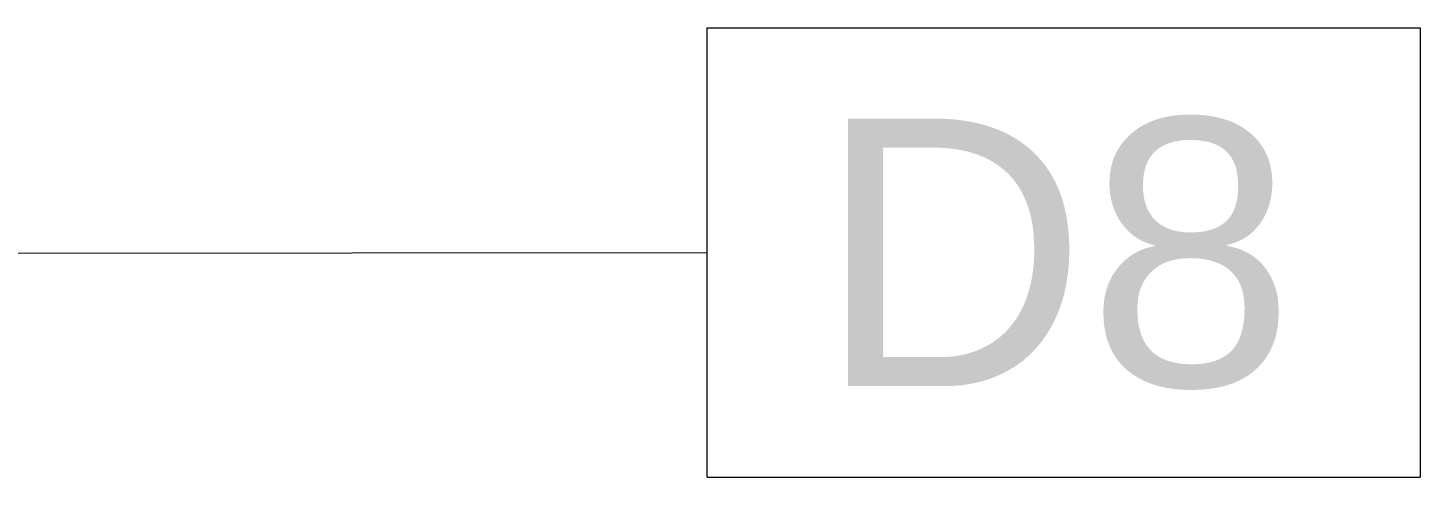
# Model space of a CAD drawing. Header units: inches. Extents: x -1176 to 1507, y -2527 to 978.
# Drawn here: x 1122.79 to 1146.22, y 481.27 to 488.82 of the extents above; entities that cross this region are included whole.
import ezdxf

# ---------------------------------------------------------------- set-up
doc = ezdxf.new("R2010")
doc.units = ezdxf.units.IN
doc.header["$MEASUREMENT"] = 0
doc.layers.add('A-ANNO-KEYN', color=231, linetype='Continuous', lineweight=9)
doc.styles.add('Arial', font='arial.ttf', dxfattribs={"height": 4.5})

# ---------------------------------------------------------------- blocks, each defined once
blk = doc.blocks.new('Keynote Tag - Keynote Number - Boxed-135510-3rd Floor Demo')
at = {"layer": 'A-ANNO-KEYN'}
for p, q in [((-0.125, -0.07924), (-0.125, 0.07812)), ((-0.125, 0.07812), (0.125, 0.07812)), ((0.125, 0.07812), (0.125, -0.07924)), ((-0.125, -0.07924), (0.125, -0.07924))]:
    blk.add_line(p, q, dxfattribs=at)

msp = doc.modelspace()

# ---------------------------------------------------------------- linework, layer by layer
at = {"layer": 'A-ANNO-KEYN'}
msp.add_line((1109.486, 485.018), (1134.218, 485.045), dxfattribs=at)

# ---------------------------------------------------------------- block references
at = {"layer": 'A-ANNO-KEYN', "xscale": 47.99999999999997, "yscale": 47.99999999999997, "zscale": 47.99999999999997}
msp.add_blockref('Keynote Tag - Keynote Number - Boxed-135510-3rd Floor Demo', (1140.218, 485.072), dxfattribs=at)

# ---------------------------------------------------------------- texts
at = {"layer": 'A-ANNO-KEYN', "insert": (1136.075, 487.298), "char_height": 4.5, "width": 9.8475, "attachment_point": 1, "style": 'Arial'}
msp.add_mtext('D8', dxfattribs=at)

doc.saveas('drawing.dxf')
